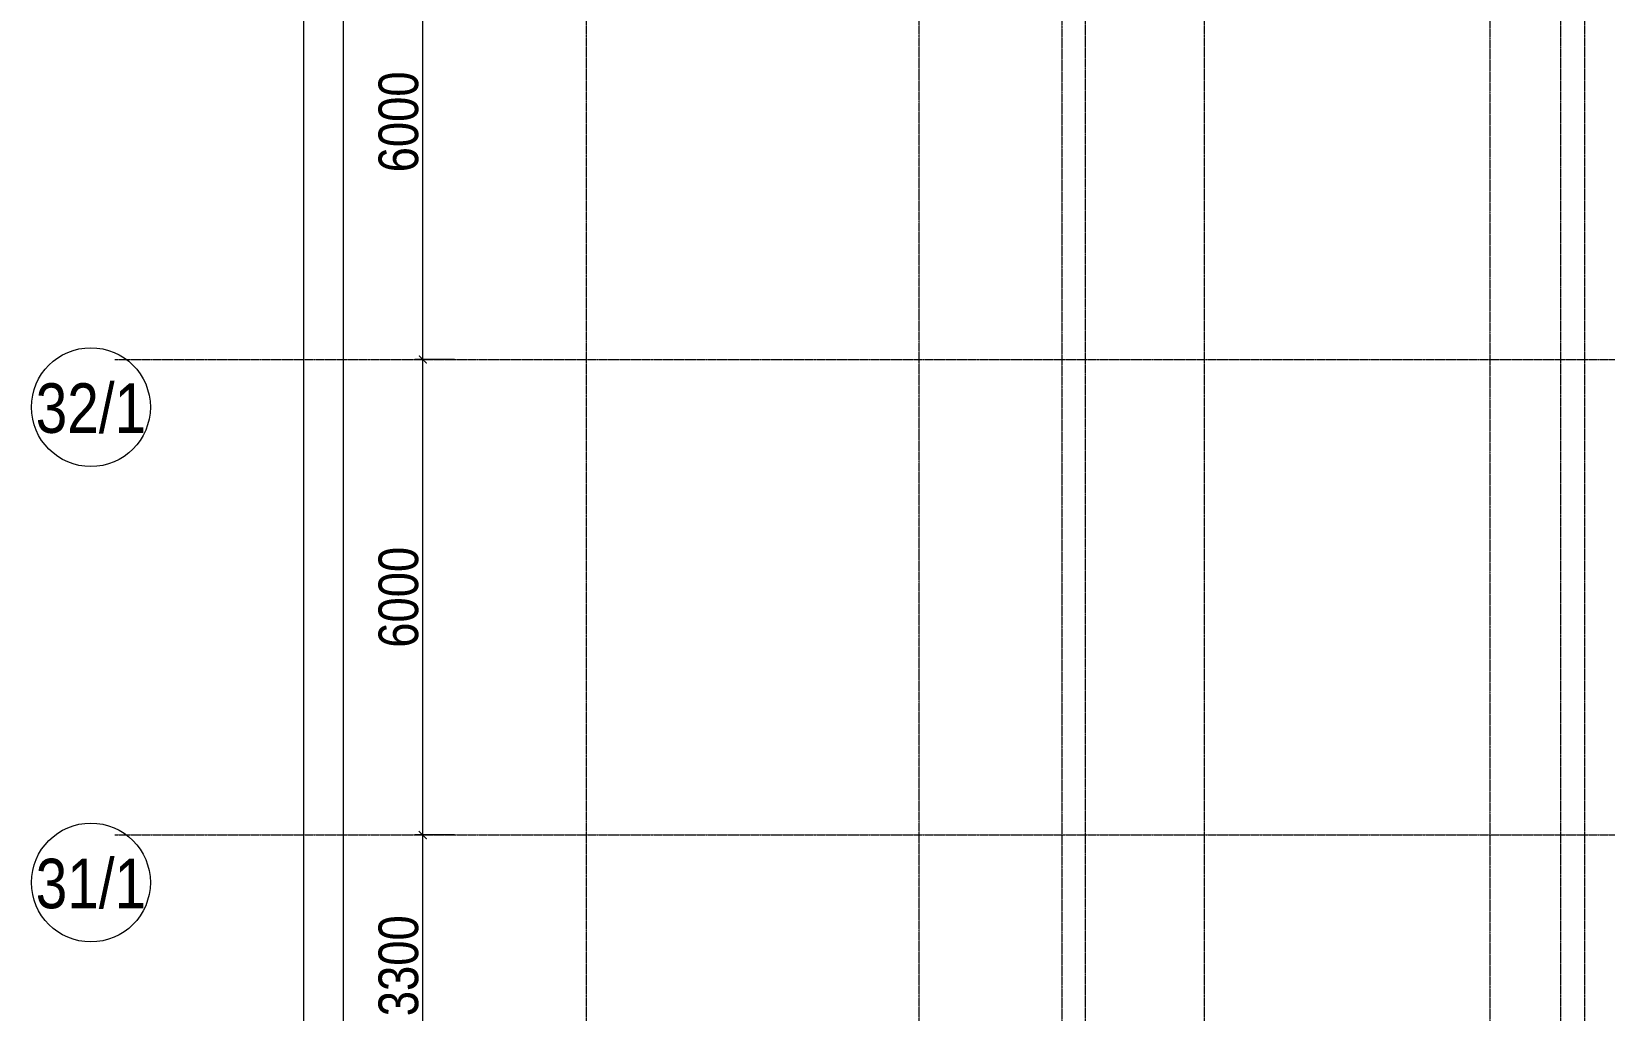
# Model space of a CAD drawing. Header units: millimetres. Extents: x 538266 to 1167394, y 114608 to 637157.
# Drawn here: x 1039429 to 1059284, y 598654 to 611010 of the extents above; entities that cross this region are included whole.
import ezdxf
from ezdxf.enums import TextEntityAlignment as Align

# ---------------------------------------------------------------- set-up
doc = ezdxf.new("R2010")
doc.units = ezdxf.units.MM
doc.linetypes.add('CENTER2', pattern=[28.575, 19.05, -3.175, 3.175, -3.175])
doc.layers.get('Defpoints').update_dxf_attribs({"color": 140})
doc.layers.add('РД_Оси_100', color=7, linetype='Continuous', lineweight=0, true_color=0x525252)
doc.layers.add('РД_Оси_размер', color=8, linetype='Continuous', lineweight=0)
doc.styles.add('style1', font='ARIALN.TTF')
doc.styles.add('ккк', font='isocpeur.ttf', dxfattribs={"width": 0.85, "oblique": 15})
doc.dimstyles.new('Dim100_ареал', dxfattribs={"dimscale": 100, "dimtxt": 2.5, "dimasz": 1, "dimexe": 1, "dimexo": 1, "dimgap": 0.5, "dimtad": 1, "dimzin": 12, "dimdsep": 46, "dimtxsty": 'style1', "dimblk": 'ARCHTICK', "dimcen": 1, "dimdle": 1, "dimclrd": 256, "dimclre": 256, "dimaunit": 1, "dimadec": 0, "dimazin": 3, "dimtfac": 1, "dimtmove": 1, "dimatfit": 3, "dimldrblk": 'OPEN30', "dimfxl": 4, "dimfxlon": 1, "dimtolj": 1, "dimtzin": 0, "dimlwd": 9, "dimlwe": 9, "dimarcsym": 0})

# ---------------------------------------------------------------- blocks, each defined once
blk = doc.blocks.new('A-iden')
at = {"linetype": 'Continuous', "lineweight": 5}
blk.add_circle((0, -4), 3, dxfattribs=at)
at = {"color": 0, "linetype": 'Continuous', "lineweight": 20, "style": 'ккк', "width": 0.85}
blk.add_attdef('ID', text='', height=8, dxfattribs=at).set_placement((0.314, -3.853), align=Align.MIDDLE_CENTER)
blk = doc.blocks.new('_ArchTick')
at = {"color": 0, "linetype": 'ByBlock', "const_width": 0.15}
blk.add_lwpolyline([(-0.5, -0.5), (0.5, 0.5)], dxfattribs=at)
blk = doc.blocks.new('*D967')
at = {"layer": 'Defpoints', "color": 0, "transparency": 16777216}
for p in [(-3566, 134700), (-1066, 134700), (-1066, 0)]:
    blk.add_point(p, dxfattribs=at)
at = {"layer": 'РД_Оси_размер', "lineweight": 9, "transparency": 16777216}
for p, q in [((-3166, 134700), (-3666, 134700)), ((-3566, -100), (-3566, 134800)), ((-3166, 0), (-3666, 0))]:
    blk.add_line(p, q, dxfattribs=at)
at = {"layer": 'РД_Оси_размер', "lineweight": 9, "transparency": 16777216, "xscale": 100, "yscale": 100, "zscale": 100}
for p, rotation in [((-3566, 134700), 90), ((-3566, 0), 270)]:
    blk.add_blockref('_ArchTick', p, dxfattribs=dict(at, rotation=rotation))
at = {"layer": 'РД_Оси_размер', "color": 0, "transparency": 16777216, "insert": (-3871, 67350), "char_height": 500, "attachment_point": 5, "rotation": 90, "style": 'style1'}
blk.add_mtext('\\A1;134700', dxfattribs=at)
blk = doc.blocks.new('_Open30')
at = {"color": 0, "linetype": 'ByBlock', "lineweight": -2}
for p, q in [((-1, 0.27), (0, 0)), ((0, 0), (-1, -0.27)), ((0, 0), (-1, 0))]:
    blk.add_line(p, q, dxfattribs=at)
blk = doc.blocks.new('*D878')
at = {"layer": 'Defpoints', "color": 0, "transparency": 16777216}
for p in [(-2066, 104100), (-1066, 104100), (-1066, 100800)]:
    blk.add_point(p, dxfattribs=at)
at = {"layer": 'РД_Оси_размер', "lineweight": 9, "transparency": 16777216}
for p, q in [((-1666, 104100), (-2166, 104100)), ((-2066, 100700), (-2066, 104200)), ((-1666, 100800), (-2166, 100800))]:
    blk.add_line(p, q, dxfattribs=at)
at = {"layer": 'РД_Оси_размер', "lineweight": 9, "transparency": 16777216, "xscale": 100, "yscale": 100, "zscale": 100}
for p, rotation in [((-2066, 104100), 90), ((-2066, 100800), 270)]:
    blk.add_blockref('_ArchTick', p, dxfattribs=dict(at, rotation=rotation))
at = {"layer": 'РД_Оси_размер', "color": 0, "transparency": 16777216, "insert": (-2371, 102450), "char_height": 500, "attachment_point": 5, "rotation": 90, "style": 'style1'}
blk.add_mtext('\\A1;3300', dxfattribs=at)
blk = doc.blocks.new('*D879')
at = {"layer": 'Defpoints', "color": 0, "transparency": 16777216}
for p in [(-2066, 110100), (-1066, 110100), (-1066, 104100)]:
    blk.add_point(p, dxfattribs=at)
at = {"layer": 'РД_Оси_размер', "lineweight": 9, "transparency": 16777216}
for p, q in [((-2066, 104000), (-2066, 110200)), ((-1666, 110100), (-2166, 110100)), ((-1666, 104100), (-2166, 104100))]:
    blk.add_line(p, q, dxfattribs=at)
at = {"layer": 'РД_Оси_размер', "lineweight": 9, "transparency": 16777216, "xscale": 100, "yscale": 100, "zscale": 100}
for p, rotation in [((-2066, 110100), 90), ((-2066, 104100), 270)]:
    blk.add_blockref('_ArchTick', p, dxfattribs=dict(at, rotation=rotation))
at = {"layer": 'РД_Оси_размер', "color": 0, "transparency": 16777216, "insert": (-2371, 107100), "char_height": 500, "attachment_point": 5, "rotation": 90, "style": 'style1'}
blk.add_mtext('\\A1;6000', dxfattribs=at)
blk = doc.blocks.new('*D880')
at = {"layer": 'Defpoints', "color": 0, "transparency": 16777216}
for p in [(-2066, 116100), (-1066, 116100), (-1066, 110100)]:
    blk.add_point(p, dxfattribs=at)
at = {"layer": 'РД_Оси_размер', "lineweight": 9, "transparency": 16777216}
for p, q in [((-2066, 110000), (-2066, 116200)), ((-1666, 116100), (-2166, 116100)), ((-1666, 110100), (-2166, 110100))]:
    blk.add_line(p, q, dxfattribs=at)
at = {"layer": 'РД_Оси_размер', "lineweight": 9, "transparency": 16777216, "xscale": 100, "yscale": 100, "zscale": 100}
for p, rotation in [((-2066, 116100), 90), ((-2066, 110100), 270)]:
    blk.add_blockref('_ArchTick', p, dxfattribs=dict(at, rotation=rotation))
at = {"layer": 'РД_Оси_размер', "color": 0, "transparency": 16777216, "insert": (-2371, 113100), "char_height": 500, "attachment_point": 5, "rotation": 90, "style": 'style1'}
blk.add_mtext('\\A1;6000', dxfattribs=at)
blk = doc.blocks.new('*D899')
at = {"layer": 'Defpoints', "color": 0, "transparency": 16777216}
for p in [(-3066, 134700), (-1066, 134700), (-1066, 100800)]:
    blk.add_point(p, dxfattribs=at)
at = {"layer": 'РД_Оси_размер', "lineweight": 9, "transparency": 16777216}
for p, q in [((-2666, 134700), (-3166, 134700)), ((-3066, 100700), (-3066, 134800)), ((-2666, 100800), (-3166, 100800))]:
    blk.add_line(p, q, dxfattribs=at)
at = {"layer": 'РД_Оси_размер', "lineweight": 9, "transparency": 16777216, "xscale": 100, "yscale": 100, "zscale": 100}
for p, rotation in [((-3066, 134700), 90), ((-3066, 100800), 270)]:
    blk.add_blockref('_ArchTick', p, dxfattribs=dict(at, rotation=rotation))
at = {"layer": 'РД_Оси_размер', "color": 0, "transparency": 16777216, "insert": (-3371, 117750), "char_height": 500, "attachment_point": 5, "rotation": 90, "style": 'style1'}
blk.add_mtext('\\A1;33900', dxfattribs=at)
blk = doc.blocks.new('СОШ_2200_АР_ОСИ_М100_28.05.24')
at = {"layer": 'РД_Оси_100', "color": 251, "linetype": 'CENTER2', "true_color": 0x636466}
for p, q in [((0, -6155), (0, 139938.679)), ((4200, -6155), (4200, 139938.679)), ((-5954.958, 110100), (119910, 110100)), ((-5954.958, 104100), (119910, 104100))]:
    blk.add_line(p, q, dxfattribs=at)
for points in [[(5849.555, 139938.679), (6000, 139538.679), (6000, -6194.559)], [(6300, -6195.83), (6300, 139538.679), (6450, 139938.679)], [(7800, -6155), (7800, 139938.679)], [(11400, 139938.679), (11400, -6155)], [(12000.12, -6155), (12300, -5755), (12300, 139538.679), (12000, 139938.679)], [(12600, -6155), (12600, 139938.679)]]:
    blk.add_lwpolyline(points, dxfattribs=at)
at = {"layer": 'РД_Оси_100', "color": 251, "true_color": 0x636466}
ref = blk.add_blockref('A-iden', (-6254.958, 110500), dxfattribs=dict(at, xscale=250, yscale=250, zscale=250))
ref.add_attrib('ID', '32/1', dxfattribs={"layer": '0', "linetype": 'Continuous', "height": 625, "style": 'style1'}).set_placement((-6254.958, 109500), align=Align.MIDDLE)
ref = blk.add_blockref('A-iden', (-6254.958, 104500), dxfattribs=dict(at, xscale=250, yscale=250, zscale=250))
ref.add_attrib('ID', '31/1', dxfattribs={"layer": '0', "linetype": 'Continuous', "height": 625, "style": 'style1'}).set_placement((-6254.958, 103500), align=Align.MIDDLE)
at = {"layer": 'РД_Оси_размер', "color": 251, "true_color": 0x636466}
for base, p1, p2, picture, middle in [((-3565.603, 134700), (-1065.603, 0), (-1065.603, 134700), '*D967', (-3870.889, 67350)), ((-3065.603, 134700), (-1065.603, 100800), (-1065.603, 134700), '*D899', (-3370.889, 117750)), ((-2065.603, 116100), (-1065.603, 110100), (-1065.603, 116100), '*D880', (-2370.889, 113100)), ((-2065.603, 110100), (-1065.603, 104100), (-1065.603, 110100), '*D879', (-2370.889, 107100)), ((-2065.603, 104100), (-1065.603, 100800), (-1065.603, 104100), '*D878', (-2370.889, 102450))]:
    dim = blk.add_linear_dim(base=base, p1=p1, p2=p2, angle=90, dimstyle='Dim100_ареал', override={"dimtxt": 5}, dxfattribs=at)
    dim.commit()
    dim.dimension.update_dxf_attribs({"geometry": picture, "text_midpoint": middle})

msp = doc.modelspace()

# ---------------------------------------------------------------- block references
at = {"layer": 'РД_Оси_100', "lineweight": 25}
msp.add_blockref('СОШ_2200_АР_ОСИ_М100_28.05.24', (1046434, 496769), dxfattribs=at)

doc.saveas('drawing.dxf')
